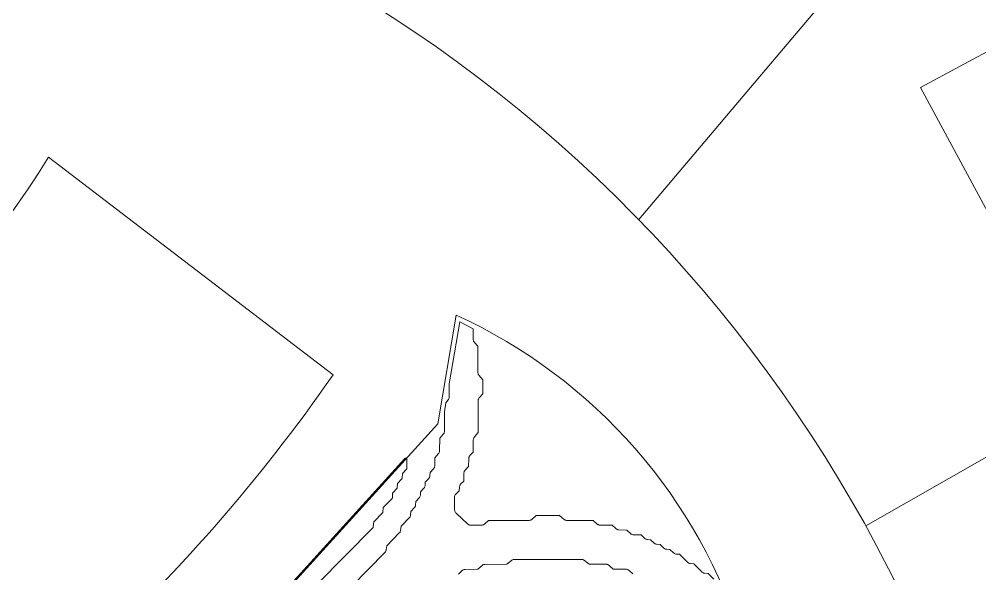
# Model space of a CAD drawing. Header units: inches. Extents: x 36 to 80.3, y 17.3 to 55.9.
# Drawn here: x 59.52 to 64.83, y 35.99 to 39.05 of the extents above; entities that cross this region are included whole.
import ezdxf

# ---------------------------------------------------------------- set-up
doc = ezdxf.new("R2010")
doc.units = ezdxf.units.IN
doc.layers.add('01_ORIGINAL_CAD', color=7, linetype='Continuous', lineweight=20)
doc.layers.add('02_APPROVED_PDF_OUTLINES', color=7, linetype='Continuous', lineweight=15)

msp = doc.modelspace()

# ---------------------------------------------------------------- linework, layer by layer
at = {"layer": '01_ORIGINAL_CAD'}
for points in [[(66.6044, 42.2755), (62.9415, 37.9447)], [(69.0056, 38.9945), (64.1961, 36.2529)]]:
    msp.add_lwpolyline(points, dxfattribs=at)
for points in [[(60.2903, 39.7397, -0.300089), (65.1799, 32.5384)], [(59.8492, 35.4884, 0.057164), (61.253, 37.0882), (59.6813, 38.2893, -0.064319), (58.6323, 37.0141, -0.064319)], [(59.9983, 35.3223), (60.235, 35.0586), (61.8312, 36.8162), (61.9333, 37.4176, -0.214593), (63.5216, 35.6018, 0.212382), (64.1876, 33.5175, -0.642649), (62.1657, 32.1496, 0.132984), (51.6147, 31.858, -0.471407), (50.9129, 32.2446)]]:
    msp.add_lwpolyline(points, format="xyb", dxfattribs=at)
msp.add_lwpolyline([(65.0065, 38.7995), (65.8647, 39.3337), (66.5953, 38.1753), (66.1874, 37.918), (66.2829, 37.7666), (65.4744, 37.2567), (65.3895, 37.3914), (65.2415, 37.2981), (64.4977, 38.6741), (64.9361, 38.9111)], close=True, dxfattribs=at)
at = {"layer": '02_APPROVED_PDF_OUTLINES'}
for points in [[(61.3539, 35.9188), (61.5394, 36.1068), (61.5415, 36.1092), (61.5433, 36.1119), (61.5447, 36.1148), (61.5457, 36.1178), (61.5464, 36.1209), (61.5495, 36.1439), (61.6188, 36.2142), (61.6209, 36.2166), (61.6227, 36.2193), (61.6241, 36.2222), (61.6252, 36.2252), (61.6258, 36.2284), (61.629, 36.2514), (61.6737, 36.2971), (61.6759, 36.2997), (61.6778, 36.3026), (61.6792, 36.3058), (61.6802, 36.3091), (61.6807, 36.3125), (61.6824, 36.3329), (61.7019, 36.3539), (61.7041, 36.3566), (61.706, 36.3597), (61.7073, 36.3629), (61.7082, 36.3663), (61.7086, 36.3699), (61.7093, 36.387), (61.7284, 36.4076), (61.7306, 36.4103), (61.7324, 36.4134), (61.7338, 36.4166), (61.7346, 36.42), (61.735, 36.4236), (61.7357, 36.4407), (61.7548, 36.4613), (61.757, 36.464), (61.7588, 36.4671), (61.7602, 36.4703), (61.7611, 36.4737), (61.7615, 36.4773), (61.7622, 36.4944), (61.7813, 36.515), (61.7835, 36.5177), (61.7853, 36.5208), (61.7866, 36.524), (61.7875, 36.5274), (61.7879, 36.531), (61.7886, 36.5481), (61.8077, 36.5687), (61.8096, 36.571), (61.8113, 36.5736), (61.8126, 36.5763), (61.8135, 36.5792), (61.8141, 36.5822), (61.8144, 36.5852), (61.8152, 36.6293), (61.8355, 36.6526), (61.8376, 36.6555), (61.8393, 36.6586), (61.8406, 36.6619), (61.8413, 36.6654), (61.8416, 36.669), (61.8417, 36.7369), (61.8618, 36.76), (61.864, 36.7628), (61.8657, 36.766), (61.8669, 36.7693), (61.8677, 36.7728), (61.8679, 36.7764), (61.868, 36.8836), (61.8765, 36.9337), (61.8886, 36.9486), (61.8905, 36.9513), (61.8921, 36.9543), (61.8932, 36.9575), (61.8939, 36.9609), (61.8941, 36.9642), (61.8943, 37.0382), (61.9522, 37.3795), (62.0263, 37.3407), (62.0273, 37.2833), (62.0275, 37.2802), (62.0281, 37.2772), (62.0291, 37.2743), (62.0304, 37.2716), (62.0321, 37.269), (62.034, 37.2666), (62.0528, 37.2465), (62.0531, 37.1015), (62.0533, 37.0981), (62.054, 37.0948), (62.0551, 37.0916), (62.0567, 37.0886), (62.0586, 37.0858), (62.0797, 37.0597), (62.0798, 36.9828), (62.0598, 36.9598), (62.0576, 36.9569), (62.0559, 36.9538), (62.0547, 36.9504), (62.0539, 36.947), (62.0536, 36.9434), (62.0537, 36.7681), (62.0336, 36.7451), (62.0315, 36.7422), (62.0298, 36.7391), (62.0285, 36.7357), (62.0278, 36.7323), (62.0275, 36.7287), (62.0274, 36.6612), (62.0087, 36.6411), (62.0068, 36.6387), (62.0051, 36.6362), (62.0038, 36.6334), (62.0029, 36.6306), (62.0023, 36.6276), (62.002, 36.6246), (62.0012, 36.5809), (61.9823, 36.5605), (61.9804, 36.5582), (61.9787, 36.5556), (61.9774, 36.5529), (61.9765, 36.55), (61.9759, 36.547), (61.9756, 36.544), (61.9748, 36.5006), (61.9576, 36.483), (61.9554, 36.4804), (61.9536, 36.4775), (61.9522, 36.4743), (61.9512, 36.4711), (61.9507, 36.4677), (61.949, 36.4473), (61.9295, 36.4263), (61.9274, 36.4238), (61.9257, 36.4211), (61.9244, 36.4182), (61.9235, 36.4151), (61.9229, 36.4119), (61.9228, 36.4087), (61.9243, 36.3411), (61.9246, 36.3377), (61.9253, 36.3345), (61.9265, 36.3313), (61.9281, 36.3284), (61.93, 36.3256), (61.9324, 36.3232), (61.9981, 36.2629), (62.0005, 36.2609), (62.0032, 36.2592), (62.0061, 36.2579), (62.0092, 36.257), (62.0123, 36.2564), (62.0155, 36.2563), (62.0743, 36.2575), (62.0774, 36.2578), (62.0804, 36.2584), (62.0834, 36.2594), (62.0861, 36.2607), (62.0887, 36.2624), (62.0911, 36.2644), (62.1108, 36.2832), (62.3364, 36.2837), (62.3395, 36.2839), (62.3424, 36.2844), (62.3453, 36.2853), (62.3481, 36.2866), (62.3507, 36.2881), (62.353, 36.29), (62.3757, 36.3102), (62.5041, 36.3103), (62.53, 36.2892), (62.5328, 36.2872), (62.5358, 36.2856), (62.5391, 36.2845), (62.5424, 36.2838), (62.5458, 36.2835), (62.6893, 36.2836), (62.7121, 36.2634), (62.7145, 36.2616), (62.7171, 36.26), (62.7198, 36.2588), (62.7227, 36.2579), (62.7256, 36.2573), (62.7286, 36.2571), (62.795, 36.2569), (62.8149, 36.2381), (62.8173, 36.2361), (62.8199, 36.2344), (62.8226, 36.2331), (62.8255, 36.2321), (62.8285, 36.2315), (62.8316, 36.2312), (62.875, 36.2303), (62.898, 36.2099), (62.9004, 36.208), (62.903, 36.2065), (62.9057, 36.2052), (62.9086, 36.2043), (62.9115, 36.2038), (62.9145, 36.2036), (62.9544, 36.2034), (62.9743, 36.1845), (62.977, 36.1822), (62.9801, 36.1804), (62.9834, 36.179), (62.9868, 36.1781), (62.9904, 36.1777), (63.0068, 36.177), (63.0244, 36.1595), (63.027, 36.1572), (63.0299, 36.1554), (63.0331, 36.1539), (63.0364, 36.1529), (63.0398, 36.1524), (63.0598, 36.1506), (63.0806, 36.1309), (63.0833, 36.1286), (63.0864, 36.1268), (63.0897, 36.1254), (63.0931, 36.1245), (63.0967, 36.1241), (63.1134, 36.1234), (63.1337, 36.1041), (63.1365, 36.1018), (63.1395, 36.1), (63.1428, 36.0986), (63.1463, 36.0977), (63.1498, 36.0973), (63.1662, 36.0966), (63.2104, 36.0524), (63.213, 36.0501), (63.2159, 36.0482), (63.2191, 36.0467), (63.2224, 36.0457), (63.2258, 36.0451), (63.2454, 36.0434), (63.2901, 35.9987), (63.2927, 35.9965), (63.2956, 35.9946), (63.2988, 35.9931), (63.3021, 35.9921), (63.3056, 35.9915), (63.3251, 35.9898), (63.3561, 35.9586)], [(60.3195, 35.1605), (61.6501, 36.625), (61.6505, 36.6254), (61.651, 36.6258), (61.6514, 36.6261), (61.6519, 36.6264), (61.6525, 36.6266), (61.653, 36.6268), (61.6536, 36.6269), (61.6542, 36.627), (61.6547, 36.627), (61.6553, 36.6269), (61.6559, 36.6268), (61.6564, 36.6267), (61.657, 36.6265), (61.6575, 36.6262), (61.658, 36.6259), (61.6584, 36.6256), (61.6589, 36.6252), (61.6592, 36.6247), (61.6596, 36.6243), (61.6599, 36.6238), (61.6601, 36.6232), (61.6603, 36.6227), (61.6604, 36.6221), (61.6605, 36.6215), (61.6605, 36.621), (61.6604, 36.5706), (61.6603, 36.57), (61.6602, 36.5694), (61.6601, 36.5689), (61.6599, 36.5683), (61.6597, 36.5678), (61.6594, 36.5673), (61.659, 36.5668), (61.6587, 36.5664), (61.6362, 36.5432), (61.6339, 36.5164), (61.6338, 36.5158), (61.6337, 36.5153), (61.6335, 36.5147), (61.6333, 36.5142), (61.633, 36.5137), (61.6327, 36.5132), (61.6323, 36.5128), (61.6085, 36.4871), (61.6075, 36.4629), (61.6074, 36.4623), (61.6073, 36.4617), (61.6071, 36.4611), (61.6069, 36.4606), (61.6066, 36.4601), (61.6063, 36.4596), (61.6059, 36.4591), (61.582, 36.4334), (61.581, 36.4092), (61.581, 36.4086), (61.5808, 36.408), (61.5807, 36.4074), (61.5804, 36.4068), (61.5801, 36.4063), (61.5797, 36.4057), (61.5793, 36.4053), (61.5303, 36.3552), (61.5281, 36.3284), (61.528, 36.3278), (61.5279, 36.3272), (61.5277, 36.3267), (61.5274, 36.3262), (61.5271, 36.3256), (61.5268, 36.3252), (61.5264, 36.3247), (61.4774, 36.2747), (61.4751, 36.2478), (61.4751, 36.2473), (61.4749, 36.2467), (61.4747, 36.2461), (61.4745, 36.2456), (61.4742, 36.2451), (61.4738, 36.2446), (61.4734, 36.2441), (61.1642, 35.9307)], [(62.9082, 35.9876), (62.8879, 36.0068), (62.8856, 36.0088), (62.883, 36.0105), (62.8802, 36.0119), (62.8772, 36.0128), (62.8742, 36.0135), (62.8711, 36.0137), (62.8012, 36.0147), (62.7783, 36.035), (62.7759, 36.0369), (62.7733, 36.0384), (62.7706, 36.0397), (62.7677, 36.0406), (62.7648, 36.0411), (62.7617, 36.0413), (62.6678, 36.0415), (62.6418, 36.0627), (62.639, 36.0647), (62.636, 36.0663), (62.6327, 36.0674), (62.6294, 36.0681), (62.626, 36.0683), (62.2543, 36.0681), (62.2509, 36.0678), (62.2476, 36.0671), (62.2443, 36.066), (62.2413, 36.0644), (62.2385, 36.0624), (62.2126, 36.0412), (62.0921, 36.0408), (62.0891, 36.0406), (62.0861, 36.0401), (62.0833, 36.0392), (62.0805, 36.0379), (62.0779, 36.0363), (62.0756, 36.0345), (62.0527, 36.0141), (61.9828, 36.013), (61.9798, 36.0128), (61.9767, 36.0122), (61.9738, 36.0112), (61.971, 36.0098), (61.9684, 36.0081), (61.966, 36.0061), (61.9462, 35.9873)]]:
    msp.add_lwpolyline(points, dxfattribs=at)

doc.saveas('drawing.dxf')
